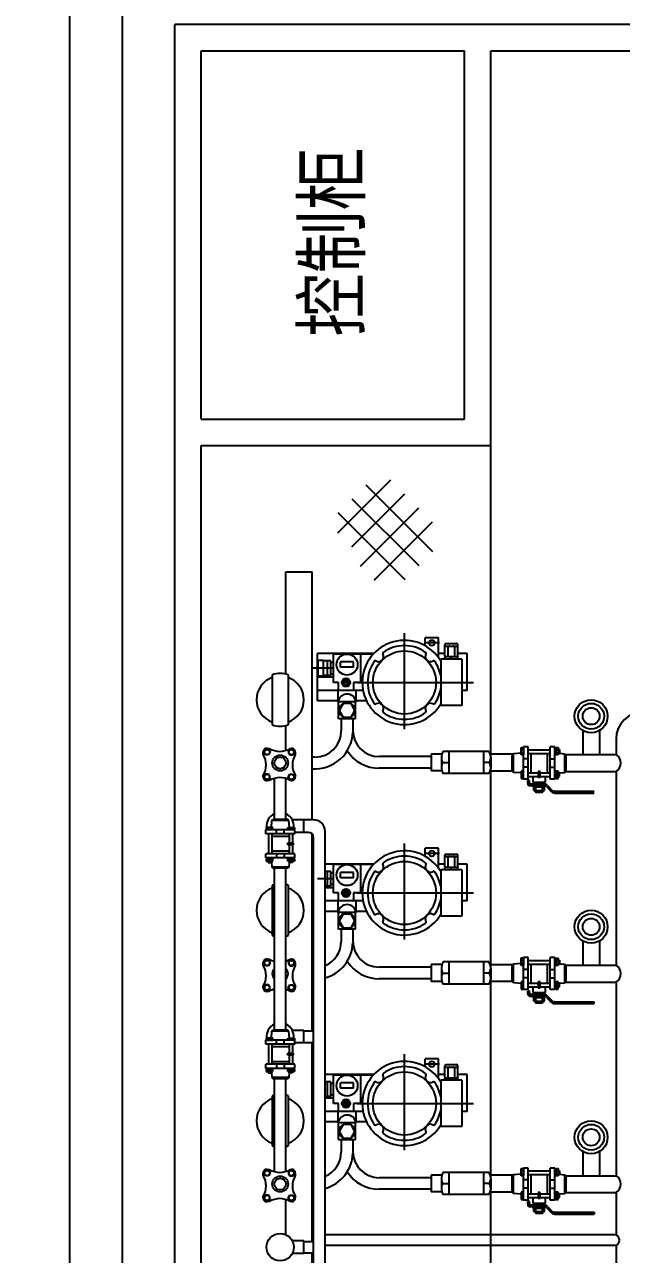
# Model space of a CAD drawing. Extents: x -93062 to 326984, y -142534 to 91021.
# Drawn here: x -14020 to -12886, y 67635 to 69972 of the extents above; entities that cross this region are included whole.
import ezdxf

# ---------------------------------------------------------------- set-up
doc = ezdxf.new("R2010")
doc.units = 0
doc.header["$LTSCALE"] = 1000
doc.header["$MEASUREMENT"] = 0
doc.layers.add('EQUIPMENT', color=8, linetype='Continuous')
doc.styles.add('st1', font='geditxt.shx', dxfattribs={"bigfont": 'hztxt1.shx'})

# ---------------------------------------------------------------- blocks, each defined once
blk = doc.blocks.new('A$C057769C0')
at = {"layer": 'EQUIPMENT', "linetype": 'Continuous'}
for p, q in [((6950, 1299.5), (6950, 9599.5)), ((9850, 9599.5), (6950, 9599.5)), ((7000, 8849.5), (7000, 9549.5)), ((7000, 9549.5), (7500, 9549.5)), ((7500, 8849.5), (7500, 9549.5)), ((7550, 5849.5), (7550, 9549.5)), ((7550, 9549.5), (9100, 9549.5)), ((7000, 8849.5), (7500, 8849.5)), ((7000, 8799.5), (7550, 8799.5)), ((7000, 5849.5), (7000, 8799.5)), ((7161, 8365.3), (7161, 8559.5)), ((7161, 8559.5), (7211, 8559.5)), ((7211, 8088.5), (7211, 8559.5)), ((7135, 8364.2), (7135, 8268.8)), ((7165, 8364.2), (7165, 8268.8)), ((7266, 8280.5), (7266, 8257.5)), ((7288, 8280.5), (7288, 8257.5)), ((7161, 8220.6), (7161, 8267.7)), ((7724.6, 8258.2), (7724.6, 8212.3)), ((7756.6, 8258.2), (7756.6, 8212.3)), ((7216, 8207.5), (7211, 8207.5)), ((7436.9, 8208.5), (7338, 8208.5)), ((7456.9, 8213.4), (7436.9, 8213.4)), ((7436.9, 8213.4), (7436.9, 8181.4)), ((7692.4, 8212.3), (7788, 8212.3)), ((7436.9, 8186.5), (7338, 8186.5)), ((7456.9, 8181.4), (7436.9, 8181.4)), ((7692.4, 8180.3), (7788, 8180.3)), ((7139, 8089.1), (7139, 8167.3)), ((7161, 8089.1), (7161, 8166.8)), ((7213.5, 8088.5), (7173.1, 8088.5)), ((7195, 8064.5), (7195, 8088.5)), ((7203.5, 8064.5), (7177.9, 8064.5)), ((7235.5, 6086.5), (7235.5, 8066.5)), ((7211, 7687.5), (7211, 8061.1)), ((7213.5, 6098.5), (7213.5, 8054.5)), ((7164.2, 7996.6), (7136.6, 7996.6)), ((7139, 7689.1), (7139, 7996.6)), ((7161, 7689.1), (7161, 7996.6)), ((7135, 7964.2), (7135, 7868.8)), ((7165, 7964.2), (7165, 7868.8)), ((7266, 7880.5), (7266, 7857.5)), ((7288, 7880.5), (7288, 7857.5)), ((7724.6, 7858.2), (7724.6, 7812.3)), ((7756.6, 7858.2), (7756.6, 7812.3)), ((7436.9, 7808.5), (7338, 7808.5)), ((7456.9, 7813.4), (7436.9, 7813.4)), ((7436.9, 7813.4), (7436.9, 7781.4)), ((7690.7, 7812.3), (7788, 7812.3)), ((7436.9, 7786.5), (7338, 7786.5)), ((7456.9, 7781.4), (7436.9, 7781.4)), ((7690.7, 7780.3), (7788, 7780.3)), ((7195, 7688.5), (7173.1, 7688.5)), ((7195, 7664.5), (7195, 7688.5)), ((7195, 7664.5), (7177.9, 7664.5)), ((7195, 7687.5), (7213.5, 7687.5)), ((7195, 7665.5), (7213.5, 7665.5)), ((7211, 7287.5), (7211, 7665.5)), ((7164.2, 7596.6), (7136.6, 7596.6)), ((7139, 7420.1), (7139, 7596.6)), ((7161, 7420.6), (7161, 7596.6)), ((7135, 7564.2), (7135, 7468.8)), ((7165, 7564.2), (7165, 7468.8)), ((7266, 7480.5), (7266, 7457.5)), ((7288, 7480.5), (7288, 7457.5)), ((7724.6, 7458.2), (7724.6, 7412.3)), ((7756.6, 7458.2), (7756.6, 7412.3)), ((7436.9, 7408.5), (7338, 7408.5)), ((7456.9, 7413.4), (7436.9, 7413.4)), ((7436.9, 7413.4), (7436.9, 7381.4)), ((7692.4, 7412.3), (7788, 7412.3)), ((7436.9, 7386.5), (7338, 7386.5)), ((7161, 7300.1), (7161, 7366.8)), ((7456.9, 7381.4), (7436.9, 7381.4)), ((7692.4, 7380.3), (7788, 7380.3)), ((7746.5, 7342.7), (7746.5, 7339.3)), ((7195, 7288.5), (7173.1, 7288.5)), ((7195, 7264.5), (7195, 7288.5)), ((7195, 7287.5), (7213.5, 7287.5)), ((7195, 7264.5), (7173.1, 7264.5)), ((7195, 7265.5), (7213.5, 7265.5)), ((7211, 6888.5), (7211, 7265.5))]:
    blk.add_line(p, q, dxfattribs=at)
at = {"layer": 'EQUIPMENT', "ltscale": 8}
for p, q in [((7259.5, 8633.8), (7360.1, 8734.3)), ((7312.6, 8725.2), (7439.6, 8598.2)), ((7286.1, 8607.3), (7386.6, 8707.8)), ((7286.1, 8698.7), (7413.1, 8571.6)), ((7259.5, 8672.2), (7386.6, 8545.1)), ((7302.3, 8570.5), (7413.1, 8681.3)), ((7328.8, 8544), (7439.6, 8654.8)), ((7607.7, 8226), (7612.2, 8226)), ((7607.7, 8212), (7607.7, 8226)), ((7612.2, 8226), (7612.2, 8212)), ((7621, 8226.9), (7612.4, 8226.9)), ((7612.4, 8165.9), (7612.4, 8226.9)), ((7621, 8165.9), (7621, 8226.9)), ((7671.7, 8226.9), (7663, 8226.9)), ((7663, 8165.9), (7663, 8226.9)), ((7671.7, 8165.9), (7671.7, 8226.9)), ((7673.8, 8225.9), (7678.3, 8225.9)), ((7673.8, 8211.9), (7673.8, 8225.9)), ((7678.3, 8225.9), (7678.3, 8211.9)), ((7456.1, 8206.1), (7456.1, 8186)), ((7471.5, 8218.6), (7458.9, 8218.6)), ((7547.1, 8218.4), (7458.9, 8218.4)), ((7470.1, 8218.6), (7470.1, 8176.6)), ((7535.9, 8218.4), (7535.9, 8176.4)), ((7592.3, 8213), (7549.2, 8213)), ((7549.9, 8206.1), (7549.9, 8186)), ((7593.3, 8214.1), (7590.9, 8211.5)), ((7590.9, 8181), (7590.9, 8211.5)), ((7607.7, 8215.3), (7593.3, 8214.1)), ((7593.3, 8178.7), (7593.3, 8214.1)), ((7612.2, 8212), (7607.7, 8212)), ((7607.9, 8221.9), (7612, 8221.9)), ((7608.1, 8216), (7611.9, 8216)), ((7612.4, 8215.6), (7612.2, 8215.6)), ((7621, 8204.4), (7612.4, 8204.4)), ((7621, 8221.5), (7663, 8221.5)), ((7621, 8214.5), (7663, 8214.5)), ((7626.5, 8178), (7626.5, 8214.5)), ((7657.5, 8178), (7657.5, 8214.5)), ((7663, 8204.4), (7671.7, 8204.4)), ((7671.7, 8215.6), (7678.3, 8215.1)), ((7671.8, 8223.7), (7673.6, 8223.7)), ((7671.8, 8213.6), (7671.8, 8223.7)), ((7673.6, 8213.6), (7671.8, 8213.6)), ((7673.6, 8223.7), (7673.6, 8213.6)), ((7678.3, 8211.9), (7673.8, 8211.9)), ((7674, 8221.6), (7678.1, 8221.6)), ((7674.2, 8215.7), (7678.1, 8215.7)), ((7678.4, 8221.8), (7680.8, 8221.8)), ((7680.8, 8214.8), (7678.4, 8214.8)), ((7680.8, 8221.8), (7680.8, 8214.8)), ((7680.8, 8214.9), (7690.7, 8214.1)), ((7690.7, 8178.7), (7690.7, 8214.1)), ((7690.7, 8214.1), (7693.2, 8211.5)), ((7693.2, 8181), (7693.2, 8211.5)), ((7458.4, 8197.4), (7470.1, 8197.4)), ((7547.7, 8197.4), (7535.9, 8197.4)), ((7590.9, 8181), (7549, 8181)), ((7593.3, 8178.7), (7590.9, 8181)), ((7607.7, 8177.5), (7593.3, 8178.7)), ((7607.7, 8180.8), (7607.7, 8166.8)), ((7612.2, 8180.8), (7607.7, 8180.8)), ((7612.2, 8166.8), (7612.2, 8180.8)), ((7621, 8188.4), (7612.4, 8188.4)), ((7644, 8180.4), (7639.8, 8180.4)), ((7639.8, 8180.4), (7639.8, 8169.5)), ((7644, 8169.5), (7644, 8180.4)), ((7663, 8188.4), (7671.7, 8188.4)), ((7673.6, 8179.2), (7671.8, 8179.2)), ((7671.8, 8179.2), (7671.8, 8169)), ((7673.6, 8169), (7673.6, 8179.2)), ((7673.8, 8180.8), (7673.8, 8166.8)), ((7678.3, 8180.8), (7673.8, 8180.8)), ((7678.3, 8166.8), (7678.3, 8180.8)), ((7680.8, 8177.9), (7690.7, 8178.7)), ((7690.7, 8178.7), (7693.2, 8181)), ((7547.1, 8176.4), (7458.9, 8176.4)), ((7607.7, 8166.8), (7612.2, 8166.8)), ((7607.9, 8170.9), (7612, 8170.9)), ((7608.1, 8176.8), (7611.9, 8176.8)), ((7612.4, 8177.1), (7612.2, 8177.1)), ((7621, 8165.9), (7612.4, 8165.9)), ((7623.6, 8163.2), (7620.2, 8163.2)), ((7620.2, 8158.1), (7620.2, 8163.2)), ((7621, 8178), (7639.8, 8178)), ((7621, 8171), (7639.8, 8171)), ((7623.6, 8158.9), (7623.6, 8163.2)), ((7651.8, 8156.4), (7626, 8156.4)), ((7630.4, 8160.3), (7630.4, 8171)), ((7630.4, 8160.3), (7653.7, 8160.3)), ((7631.6, 8156.4), (7631.6, 8160.3)), ((7639.8, 8169.5), (7644, 8169.5)), ((7644, 8178), (7663, 8178)), ((7644, 8171), (7663, 8171)), ((7652.3, 8156.4), (7652.3, 8160.3)), ((7653.7, 8160.3), (7653.7, 8171)), ((7671.7, 8165.9), (7663, 8165.9)), ((7671.7, 8177.1), (7671.8, 8177.1)), ((7671.8, 8169), (7673.6, 8169)), ((7673.8, 8166.8), (7678.3, 8166.8)), ((7674, 8171.2), (7678.1, 8171.2)), ((7674.2, 8177.1), (7678.1, 8177.1)), ((7680.8, 8178), (7678.4, 8178)), ((7678.4, 8171), (7680.8, 8171)), ((7680.8, 8171), (7680.8, 8178)), ((7653, 8153.1), (7625.2, 8153.1)), ((7630.5, 8150.9), (7630.5, 8153.1)), ((7630.5, 8150.9), (7653.4, 8150.9)), ((7631.6, 8144), (7631.6, 8150.9)), ((7631.6, 8144), (7652.3, 8144)), ((7635.1, 8141.5), (7635.1, 8144)), ((7635.1, 8141.5), (7648.9, 8141.5)), ((7635.1, 8141.5), (7636, 8140.8)), ((7635.8, 8144), (7635.8, 8150.9)), ((7636, 8140.8), (7636, 8144)), ((7636, 8140.8), (7648, 8140.8)), ((7648, 8140.8), (7648, 8144)), ((7648.9, 8141.5), (7648, 8140.8)), ((7648.2, 8144), (7648.2, 8150.9)), ((7648.9, 8141.5), (7648.9, 8144)), ((7652.3, 8144), (7652.3, 8150.9)), ((7653.4, 8150.9), (7653.4, 8153.1)), ((7656.7, 8151.4), (7664.9, 8142.3)), ((7657.9, 8153.7), (7666.4, 8144.3)), ((7671.9, 8142.7), (7670.1, 8142.7)), ((7671.9, 8139.4), (7671.3, 8139.4)), ((7671.9, 8138.5), (7671.9, 8143.5)), ((7671.9, 8142.7), (7746.5, 8142.7)), ((7671.9, 8139.3), (7746.5, 8139.3)), ((7456.1, 7806.1), (7456.1, 7786)), ((7471.5, 7818.6), (7458.9, 7818.6)), ((7547.1, 7818.4), (7458.9, 7818.4)), ((7470.1, 7818.6), (7470.1, 7776.6)), ((7535.9, 7818.4), (7535.9, 7776.4)), ((7592.3, 7813), (7549.2, 7813)), ((7549.9, 7806.1), (7549.9, 7786)), ((7593.3, 7814.1), (7590.9, 7811.5)), ((7590.9, 7781), (7590.9, 7811.5)), ((7607.7, 7815.3), (7593.3, 7814.1)), ((7593.3, 7778.7), (7593.3, 7814.1)), ((7607.7, 7826), (7612.2, 7826)), ((7607.7, 7812), (7607.7, 7826)), ((7612.2, 7812), (7607.7, 7812)), ((7607.9, 7821.9), (7612, 7821.9)), ((7608.1, 7816), (7611.9, 7816)), ((7612.2, 7826), (7612.2, 7812)), ((7612.4, 7815.6), (7612.2, 7815.6)), ((7621, 7826.9), (7612.4, 7826.9)), ((7612.4, 7765.9), (7612.4, 7826.9)), ((7621, 7765.9), (7621, 7826.9)), ((7621, 7821.5), (7663, 7821.5)), ((7621, 7814.5), (7663, 7814.5)), ((7626.5, 7778), (7626.5, 7814.5)), ((7657.5, 7778), (7657.5, 7814.5)), ((7671.7, 7826.9), (7663, 7826.9)), ((7663, 7765.9), (7663, 7826.9)), ((7671.7, 7765.9), (7671.7, 7826.9)), ((7671.7, 7815.6), (7678.3, 7815.1)), ((7671.8, 7823.7), (7673.6, 7823.7)), ((7671.8, 7813.6), (7671.8, 7823.7)), ((7673.6, 7813.6), (7671.8, 7813.6)), ((7673.6, 7823.7), (7673.6, 7813.6)), ((7673.8, 7825.9), (7678.3, 7825.9)), ((7673.8, 7811.9), (7673.8, 7825.9)), ((7678.3, 7811.9), (7673.8, 7811.9)), ((7674, 7821.6), (7678.1, 7821.6)), ((7674.2, 7815.7), (7678.1, 7815.7)), ((7678.3, 7825.9), (7678.3, 7811.9)), ((7678.4, 7821.8), (7680.8, 7821.8)), ((7680.8, 7814.8), (7678.4, 7814.8)), ((7680.8, 7821.8), (7680.8, 7814.8)), ((7680.8, 7814.9), (7690.7, 7814.1)), ((7690.7, 7778.7), (7690.7, 7814.1)), ((7690.7, 7814.1), (7693.2, 7811.5)), ((7693.2, 7781), (7693.2, 7811.5)), ((7458.4, 7797.4), (7470.1, 7797.4)), ((7547.7, 7797.4), (7535.9, 7797.4)), ((7621, 7804.4), (7612.4, 7804.4)), ((7621, 7788.4), (7612.4, 7788.4)), ((7663, 7804.4), (7671.7, 7804.4)), ((7663, 7788.4), (7671.7, 7788.4)), ((7547.1, 7776.4), (7458.9, 7776.4)), ((7590.9, 7781), (7549, 7781)), ((7593.3, 7778.7), (7590.9, 7781)), ((7607.7, 7777.5), (7593.3, 7778.7)), ((7607.7, 7780.8), (7607.7, 7766.8)), ((7612.2, 7780.8), (7607.7, 7780.8)), ((7607.7, 7766.8), (7612.2, 7766.8)), ((7607.9, 7770.9), (7612, 7770.9)), ((7608.1, 7776.8), (7611.9, 7776.8)), ((7612.2, 7766.8), (7612.2, 7780.8)), ((7612.4, 7777.1), (7612.2, 7777.1)), ((7621, 7765.9), (7612.4, 7765.9)), ((7623.6, 7763.2), (7620.2, 7763.2)), ((7620.2, 7758.1), (7620.2, 7763.2)), ((7621, 7778), (7639.8, 7778)), ((7621, 7771), (7639.8, 7771)), ((7623.6, 7758.9), (7623.6, 7763.2)), ((7630.4, 7760.3), (7630.4, 7771)), ((7630.4, 7760.3), (7653.7, 7760.3)), ((7631.6, 7756.4), (7631.6, 7760.3)), ((7644, 7780.4), (7639.8, 7780.4)), ((7639.8, 7780.4), (7639.8, 7769.5)), ((7639.8, 7769.5), (7644, 7769.5)), ((7644, 7769.5), (7644, 7780.4)), ((7644, 7778), (7663, 7778)), ((7644, 7771), (7663, 7771)), ((7652.3, 7756.4), (7652.3, 7760.3)), ((7653.7, 7760.3), (7653.7, 7771)), ((7671.7, 7765.9), (7663, 7765.9)), ((7671.7, 7777.1), (7671.8, 7777.1)), ((7673.6, 7779.2), (7671.8, 7779.2)), ((7671.8, 7779.2), (7671.8, 7769)), ((7671.8, 7769), (7673.6, 7769)), ((7673.6, 7769), (7673.6, 7779.2)), ((7673.8, 7780.8), (7673.8, 7766.8)), ((7678.3, 7780.8), (7673.8, 7780.8)), ((7673.8, 7766.8), (7678.3, 7766.8)), ((7674, 7771.2), (7678.1, 7771.2)), ((7674.2, 7777.1), (7678.1, 7777.1)), ((7678.3, 7766.8), (7678.3, 7780.8)), ((7680.8, 7778), (7678.4, 7778)), ((7678.4, 7771), (7680.8, 7771)), ((7680.8, 7777.9), (7690.7, 7778.7)), ((7680.8, 7771), (7680.8, 7778)), ((7690.7, 7778.7), (7693.2, 7781)), ((7653, 7753.1), (7625.2, 7753.1)), ((7651.8, 7756.4), (7626, 7756.4)), ((7630.5, 7750.9), (7630.5, 7753.1)), ((7630.5, 7750.9), (7653.4, 7750.9)), ((7631.6, 7744), (7631.6, 7750.9)), ((7631.6, 7744), (7652.3, 7744)), ((7635.1, 7741.5), (7635.1, 7744)), ((7635.1, 7741.5), (7648.9, 7741.5)), ((7635.1, 7741.5), (7636, 7740.8)), ((7635.8, 7744), (7635.8, 7750.9)), ((7636, 7740.8), (7636, 7744)), ((7636, 7740.8), (7648, 7740.8)), ((7648, 7740.8), (7648, 7744)), ((7648.9, 7741.5), (7648, 7740.8)), ((7648.2, 7744), (7648.2, 7750.9)), ((7648.9, 7741.5), (7648.9, 7744)), ((7652.3, 7744), (7652.3, 7750.9)), ((7653.4, 7750.9), (7653.4, 7753.1)), ((7656.7, 7751.4), (7664.9, 7742.3)), ((7657.9, 7753.7), (7666.4, 7744.3)), ((7671.9, 7742.7), (7670.1, 7742.7)), ((7671.9, 7739.4), (7671.3, 7739.4)), ((7671.9, 7738.5), (7671.9, 7743.5)), ((7671.9, 7742.7), (7746.5, 7742.7)), ((7671.9, 7739.3), (7746.5, 7739.3)), ((7471.5, 7418.6), (7458.9, 7418.6)), ((7547.1, 7418.4), (7458.9, 7418.4)), ((7470.1, 7418.6), (7470.1, 7376.6)), ((7535.9, 7418.4), (7535.9, 7376.4)), ((7592.3, 7413), (7549.2, 7413)), ((7593.3, 7414.1), (7590.9, 7411.5)), ((7590.9, 7381), (7590.9, 7411.5)), ((7607.7, 7415.3), (7593.3, 7414.1)), ((7593.3, 7378.7), (7593.3, 7414.1)), ((7607.7, 7426), (7612.2, 7426)), ((7607.7, 7412), (7607.7, 7426)), ((7612.2, 7412), (7607.7, 7412)), ((7607.9, 7421.9), (7612, 7421.9)), ((7608.1, 7416), (7611.9, 7416)), ((7612.2, 7426), (7612.2, 7412)), ((7612.4, 7415.6), (7612.2, 7415.6)), ((7621, 7426.9), (7612.4, 7426.9)), ((7612.4, 7365.9), (7612.4, 7426.9)), ((7621, 7365.9), (7621, 7426.9)), ((7621, 7421.5), (7663, 7421.5)), ((7621, 7414.5), (7663, 7414.5)), ((7626.5, 7378), (7626.5, 7414.5)), ((7657.5, 7378), (7657.5, 7414.5)), ((7671.7, 7426.9), (7663, 7426.9)), ((7663, 7365.9), (7663, 7426.9)), ((7671.7, 7365.9), (7671.7, 7426.9)), ((7671.7, 7415.6), (7678.3, 7415.1)), ((7671.8, 7423.7), (7673.6, 7423.7)), ((7671.8, 7413.6), (7671.8, 7423.7)), ((7673.6, 7413.6), (7671.8, 7413.6)), ((7673.6, 7423.7), (7673.6, 7413.6)), ((7673.8, 7425.9), (7678.3, 7425.9)), ((7673.8, 7411.9), (7673.8, 7425.9)), ((7678.3, 7411.9), (7673.8, 7411.9)), ((7674, 7421.6), (7678.1, 7421.6)), ((7674.2, 7415.7), (7678.1, 7415.7)), ((7678.3, 7425.9), (7678.3, 7411.9)), ((7678.4, 7421.8), (7680.8, 7421.8)), ((7680.8, 7414.8), (7678.4, 7414.8)), ((7680.8, 7421.8), (7680.8, 7414.8)), ((7680.8, 7414.9), (7690.7, 7414.1)), ((7690.7, 7378.7), (7690.7, 7414.1)), ((7690.7, 7414.1), (7693.2, 7411.5)), ((7693.2, 7381), (7693.2, 7411.5)), ((7456.1, 7406.1), (7456.1, 7386)), ((7458.4, 7397.4), (7470.1, 7397.4)), ((7547.7, 7397.4), (7535.9, 7397.4)), ((7549.9, 7406.1), (7549.9, 7386)), ((7621, 7404.4), (7612.4, 7404.4)), ((7621, 7388.4), (7612.4, 7388.4)), ((7663, 7404.4), (7671.7, 7404.4)), ((7663, 7388.4), (7671.7, 7388.4)), ((7547.1, 7376.4), (7458.9, 7376.4)), ((7590.9, 7381), (7549, 7381)), ((7593.3, 7378.7), (7590.9, 7381)), ((7607.7, 7377.5), (7593.3, 7378.7)), ((7607.7, 7380.8), (7607.7, 7366.8)), ((7612.2, 7380.8), (7607.7, 7380.8)), ((7607.7, 7366.8), (7612.2, 7366.8)), ((7607.9, 7370.9), (7612, 7370.9)), ((7608.1, 7376.8), (7611.9, 7376.8)), ((7612.2, 7366.8), (7612.2, 7380.8)), ((7612.4, 7377.1), (7612.2, 7377.1)), ((7621, 7365.9), (7612.4, 7365.9)), ((7623.6, 7363.2), (7620.2, 7363.2)), ((7620.2, 7358.1), (7620.2, 7363.2)), ((7621, 7378), (7639.8, 7378)), ((7621, 7371), (7639.8, 7371)), ((7623.6, 7358.9), (7623.6, 7363.2)), ((7630.4, 7360.3), (7630.4, 7371)), ((7644, 7380.4), (7639.8, 7380.4)), ((7639.8, 7380.4), (7639.8, 7369.5)), ((7639.8, 7369.5), (7644, 7369.5)), ((7644, 7369.5), (7644, 7380.4)), ((7644, 7378), (7663, 7378)), ((7644, 7371), (7663, 7371)), ((7653.7, 7360.3), (7653.7, 7371)), ((7671.7, 7365.9), (7663, 7365.9)), ((7671.7, 7377.1), (7671.8, 7377.1)), ((7673.6, 7379.2), (7671.8, 7379.2)), ((7671.8, 7379.2), (7671.8, 7369)), ((7671.8, 7369), (7673.6, 7369)), ((7673.6, 7369), (7673.6, 7379.2)), ((7673.8, 7380.8), (7673.8, 7366.8)), ((7678.3, 7380.8), (7673.8, 7380.8)), ((7673.8, 7366.8), (7678.3, 7366.8)), ((7674, 7371.2), (7678.1, 7371.2)), ((7674.2, 7377.1), (7678.1, 7377.1)), ((7678.3, 7366.8), (7678.3, 7380.8)), ((7680.8, 7378), (7678.4, 7378)), ((7678.4, 7371), (7680.8, 7371)), ((7680.8, 7377.9), (7690.7, 7378.7)), ((7680.8, 7371), (7680.8, 7378)), ((7690.7, 7378.7), (7693.2, 7381)), ((7653, 7353.1), (7625.2, 7353.1)), ((7651.8, 7356.4), (7626, 7356.4)), ((7630.4, 7360.3), (7653.7, 7360.3)), ((7630.5, 7350.9), (7630.5, 7353.1)), ((7630.5, 7350.9), (7653.4, 7350.9)), ((7631.6, 7356.4), (7631.6, 7360.3)), ((7631.6, 7344), (7631.6, 7350.9)), ((7631.6, 7344), (7652.3, 7344)), ((7635.1, 7341.5), (7635.1, 7344)), ((7635.1, 7341.5), (7648.9, 7341.5)), ((7635.1, 7341.5), (7636, 7340.8)), ((7635.8, 7344), (7635.8, 7350.9)), ((7636, 7340.8), (7636, 7344)), ((7636, 7340.8), (7648, 7340.8)), ((7648, 7340.8), (7648, 7344)), ((7648.9, 7341.5), (7648, 7340.8)), ((7648.2, 7344), (7648.2, 7350.9)), ((7648.9, 7341.5), (7648.9, 7344)), ((7652.3, 7356.4), (7652.3, 7360.3)), ((7652.3, 7344), (7652.3, 7350.9)), ((7653.4, 7350.9), (7653.4, 7353.1)), ((7656.7, 7351.4), (7664.9, 7342.3)), ((7657.9, 7353.7), (7666.4, 7344.3)), ((7671.9, 7342.7), (7670.1, 7342.7)), ((7671.9, 7339.4), (7671.3, 7339.4)), ((7671.9, 7338.5), (7671.9, 7343.5)), ((7671.9, 7342.7), (7746.5, 7342.7)), ((7671.9, 7339.3), (7746.5, 7339.3))]:
    blk.add_line(p, q, dxfattribs=at)
at = {"layer": 'EQUIPMENT', "ltscale": 10}
for p, q in [((7386, 8260.9), (7386, 8443.2)), ((7252.7, 8376.5), (7211.2, 8376.5)), ((7296, 8349.5), (7517.1, 8349.5)), ((7386, 7860.9), (7386, 8043.2)), ((7252.7, 7976.5), (7221, 7976.5)), ((7296, 7949.5), (7517.1, 7949.5)), ((7386, 7460.9), (7386, 7643.2)), ((7296, 7549.5), (7517.1, 7549.5))]:
    blk.add_line(p, q, dxfattribs=at)
at = {"layer": 'EQUIPMENT'}
for p, q in [((7452.3, 8424.5), (7424, 8424.5)), ((7425.5, 8419.1), (7425.5, 8434.5)), ((7450.5, 8434.5), (7425.5, 8434.5)), ((7450.5, 8396.8), (7450.5, 8434.5)), ((7462.5, 8399.5), (7462.5, 8420.5)), ((7462.5, 8418.5), (7487.5, 8418.5)), ((7465.5, 8423.5), (7484.5, 8423.5)), ((7468.7, 8418.5), (7468.7, 8398.5)), ((7481.2, 8418.5), (7481.2, 8398.5)), ((7487.5, 8399.5), (7487.5, 8420.5)), ((7327.9, 8404.5), (7221, 8404.5)), ((7221, 8314.5), (7221, 8404.5)), ((7222, 8361.5), (7222, 8391.5)), ((7232, 8391.5), (7222, 8391.5)), ((7232, 8361.5), (7232, 8391.5)), ((7246, 8390.5), (7232, 8390.5)), ((7240, 8362.5), (7240, 8390.5)), ((7246, 8362.5), (7246, 8390.5)), ((7327, 8403.5), (7251, 8403.5)), ((7251, 8349.5), (7251, 8403.5)), ((7303, 8349.5), (7303, 8403.5)), ((7462.5, 8404.5), (7450.5, 8404.5)), ((7495, 8393.5), (7455, 8393.5)), ((7455, 8393.5), (7455, 8305.5)), ((7462.5, 8399.5), (7463.5, 8398.5)), ((7463.5, 8398.5), (7462.5, 8397.5)), ((7462.5, 8393.5), (7462.5, 8397.5)), ((7463.5, 8398.5), (7486.5, 8398.5)), ((7475, 8393.5), (7475, 8398.5)), ((7487.5, 8399.5), (7486.5, 8398.5)), ((7486.5, 8398.5), (7487.5, 8397.5)), ((7504.9, 8404.5), (7487.5, 8404.5)), ((7487.5, 8393.5), (7487.5, 8397.5)), ((7495, 8393.5), (7495, 8305.5)), ((7504.9, 8334.5), (7504.9, 8404.5)), ((7251, 8387.5), (7246, 8387.5)), ((7264.5, 8378.5), (7264.5, 8388.5)), ((7289.5, 8388.5), (7264.5, 8388.5)), ((7289.5, 8378.5), (7264.5, 8378.5)), ((7289.5, 8378.5), (7289.5, 8388.5)), ((7251, 8359.5), (7221, 8359.5)), ((7232, 8361.5), (7222, 8361.5)), ((7246, 8362.5), (7232, 8362.5)), ((7251, 8365.5), (7246, 8365.5)), ((7261, 8349.5), (7251, 8349.5)), ((7261, 8335.5), (7261, 8349.5)), ((7280, 8350.5), (7270, 8350.5)), ((7280, 8348.5), (7270, 8348.5)), ((7303, 8349.5), (7289, 8349.5)), ((7289, 8349.5), (7289, 8335.5)), ((7306.6, 8359.5), (7303, 8359.5)), ((7307.4, 8334.5), (7221, 8334.5)), ((7260, 8312.5), (7260, 8334.5)), ((7294, 8312.5), (7294, 8334.5)), ((7504.9, 8334.5), (7495, 8334.5)), ((7260, 8314.5), (7221, 8314.5)), ((7294, 8312.5), (7260, 8312.5)), ((7261, 8280.5), (7261, 8312.5)), ((7269.5, 8309.5), (7262, 8296.5)), ((7262, 8296.5), (7269.5, 8283.5)), ((7284.5, 8309.5), (7269.5, 8309.5)), ((7292, 8296.5), (7284.5, 8309.5)), ((7284.5, 8283.5), (7292, 8296.5)), ((7293, 8280.5), (7293, 8312.5)), ((7314.1, 8314.5), (7294, 8314.5)), ((7495, 8305.5), (7455, 8305.5)), ((7293, 8280.5), (7261, 8280.5)), ((7269.5, 8283.5), (7284.5, 8283.5)), ((7788, 8241.9), (7788, 8212.3)), ((7117.7, 8212.5), (7117.7, 8217.4)), ((7119.1, 8217), (7122.1, 8222.2)), ((7122.1, 8211.9), (7119.1, 8217)), ((7122.1, 8222.2), (7128, 8222.2)), ((7128, 8211.9), (7122.1, 8211.9)), ((7124.1, 8224.2), (7129.4, 8224.2)), ((7128, 8222.2), (7131, 8217)), ((7131, 8217), (7128, 8211.9)), ((7168.4, 8222.2), (7165.4, 8217)), ((7165.4, 8217), (7168.4, 8211.9)), ((7174.3, 8222.2), (7168.4, 8222.2)), ((7168.4, 8211.9), (7174.3, 8211.9)), ((7168.8, 8224.2), (7172.3, 8224.2)), ((7177.3, 8217), (7174.3, 8222.2)), ((7174.3, 8211.9), (7177.3, 8217)), ((7178.7, 8217.4), (7178.7, 8212.5)), ((7788, 8180.3), (7788, 7812.3)), ((7117.7, 8170), (7117.7, 8173.1)), ((7122.1, 8175.5), (7119.1, 8170.3)), ((7119.1, 8170.3), (7122.1, 8165.2)), ((7128, 8175.5), (7122.1, 8175.5)), ((7122.1, 8165.2), (7128, 8165.2)), ((7129.4, 8163.2), (7124.1, 8163.2)), ((7131, 8170.3), (7128, 8175.5)), ((7128, 8165.2), (7131, 8170.3)), ((7165.4, 8170.3), (7168.4, 8175.5)), ((7168.4, 8165.2), (7165.4, 8170.3)), ((7168.4, 8175.5), (7174.3, 8175.5)), ((7174.3, 8165.2), (7168.4, 8165.2)), ((7172.3, 8163.2), (7168.8, 8163.2)), ((7174.3, 8175.5), (7177.3, 8170.3)), ((7177.3, 8170.3), (7174.3, 8165.2)), ((7178.7, 8173.1), (7178.7, 8170)), ((7133.2, 8073.9), (7134.3, 8086.9)), ((7134.3, 8086.9), (7136.6, 8089.1)), ((7166.3, 8086.9), (7134.3, 8086.9)), ((7164.2, 8089.1), (7136.6, 8089.1)), ((7166.3, 8086.9), (7164.2, 8089.1)), ((7167.4, 8073.9), (7166.3, 8086.9)), ((7122.7, 8061.9), (7122.7, 8069.7)), ((7177.9, 8069.7), (7122.7, 8069.7)), ((7177.9, 8061.9), (7122.7, 8061.9)), ((7123.5, 8073.9), (7123.5, 8069.8)), ((7136.2, 8073.9), (7123.5, 8073.9)), ((7123.5, 8069.8), (7136.2, 8069.8)), ((7127.2, 8073.8), (7127.2, 8070)), ((7127.6, 8061.9), (7127.6, 8023.9)), ((7132.6, 8073.6), (7132.6, 8070.1)), ((7132.9, 8069.7), (7132.9, 8069.8)), ((7133.9, 8061.9), (7133.9, 8023.9)), ((7136.2, 8069.8), (7136.2, 8073.9)), ((7143, 8061.9), (7143, 8069.7)), ((7157.5, 8061.9), (7157.5, 8069.7)), ((7164.4, 8069.8), (7164.4, 8073.9)), ((7164.4, 8073.9), (7177.1, 8073.9)), ((7177.1, 8069.8), (7164.4, 8069.8)), ((7167, 8061.9), (7167, 8044.9)), ((7167.7, 8069.7), (7167.7, 8069.8)), ((7168, 8073.6), (7168, 8070.1)), ((7173.3, 8061.9), (7173.3, 8044.9)), ((7173.4, 8073.8), (7173.4, 8070)), ((7177.1, 8073.9), (7177.1, 8069.8)), ((7177.9, 8061.9), (7177.9, 8069.7)), ((7167, 8056.9), (7133.9, 8056.9)), ((7164.7, 8041.1), (7164.7, 8044.9)), ((7164.7, 8044.9), (7174.6, 8044.9)), ((7174.6, 8041.1), (7164.7, 8041.1)), ((7167, 8041.1), (7167, 8023.9)), ((7173.3, 8041.1), (7173.3, 8023.9)), ((7174.6, 8044.9), (7174.6, 8041.1)), ((7122.7, 8016.1), (7122.7, 8023.9)), ((7177.9, 8023.9), (7122.7, 8023.9)), ((7177.9, 8016.1), (7122.7, 8016.1)), ((7125.6, 8015.9), (7125.6, 8014.3)), ((7134.7, 8015.9), (7125.6, 8015.9)), ((7132.9, 8016.1), (7133.4, 8010)), ((7167, 8028.9), (7133.9, 8028.9)), ((7134.7, 8014.3), (7134.7, 8015.9)), ((7143, 8023.9), (7143, 8016.1)), ((7157.5, 8023.9), (7157.5, 8016.1)), ((7165.9, 8014.3), (7165.9, 8015.9)), ((7165.9, 8015.9), (7175, 8015.9)), ((7167.7, 8016.1), (7167.7, 8015.9)), ((7175, 8015.9), (7175, 8014.3)), ((7177.9, 8016.1), (7177.9, 8023.9)), ((7452.3, 8024.5), (7424, 8024.5)), ((7425.5, 8019.1), (7425.5, 8034.5)), ((7450.5, 8034.5), (7425.5, 8034.5)), ((7450.5, 7996.8), (7450.5, 8034.5)), ((7462.5, 7999.5), (7462.5, 8020.5)), ((7462.5, 8018.5), (7487.5, 8018.5)), ((7465.5, 8023.5), (7484.5, 8023.5)), ((7468.7, 8018.5), (7468.7, 7998.5)), ((7481.2, 8018.5), (7481.2, 7998.5)), ((7487.5, 7999.5), (7487.5, 8020.5)), ((7123.6, 8014.1), (7123.6, 8010)), ((7136.2, 8014.1), (7123.6, 8014.1)), ((7123.6, 8010), (7136.2, 8010)), ((7125.6, 8014.3), (7134.7, 8014.3)), ((7127.3, 8010), (7127.3, 8007.7)), ((7127.3, 8007.7), (7133.7, 8007.7)), ((7127.5, 8013.9), (7127.5, 8010.2)), ((7132.8, 8013.7), (7132.8, 8010.3)), ((7133.6, 8007.7), (7134.3, 7998.8)), ((7133.7, 8007.7), (7133.7, 8010)), ((7134.3, 7998.8), (7136.6, 7996.6)), ((7166.3, 7998.8), (7134.3, 7998.8)), ((7136.2, 8010), (7136.2, 8014.1)), ((7166.3, 7998.8), (7164.2, 7996.6)), ((7164.4, 8010), (7164.4, 8014.1)), ((7164.4, 8014.1), (7177, 8014.1)), ((7177, 8010), (7164.4, 8010)), ((7175, 8014.3), (7165.9, 8014.3)), ((7167, 8007.7), (7166.3, 7998.8)), ((7166.9, 8007.7), (7166.9, 8010)), ((7173.2, 8007.7), (7166.9, 8007.7)), ((7167.8, 8013.7), (7167.8, 8010.3)), ((7173.1, 8013.9), (7173.1, 8010.2)), ((7173.2, 8010), (7173.2, 8007.7)), ((7177, 8014.1), (7177, 8010)), ((7327.9, 8004.5), (7235.5, 8004.5)), ((7327, 8003.5), (7251, 8003.5)), ((7251, 7949.5), (7251, 8003.5)), ((7303, 7949.5), (7303, 8003.5)), ((7462.5, 8004.5), (7450.5, 8004.5)), ((7495, 7993.5), (7455, 7993.5)), ((7455, 7993.5), (7455, 7905.5)), ((7462.5, 7999.5), (7463.5, 7998.5)), ((7463.5, 7998.5), (7462.5, 7997.5)), ((7462.5, 7993.5), (7462.5, 7997.5)), ((7463.5, 7998.5), (7486.5, 7998.5)), ((7475, 7993.5), (7475, 7998.5)), ((7487.5, 7999.5), (7486.5, 7998.5)), ((7486.5, 7998.5), (7487.5, 7997.5)), ((7504.9, 8004.5), (7487.5, 8004.5)), ((7487.5, 7993.5), (7487.5, 7997.5)), ((7495, 7993.5), (7495, 7905.5)), ((7504.9, 7934.5), (7504.9, 8004.5)), ((7246, 7990.5), (7235.5, 7990.5)), ((7240, 7962.5), (7240, 7990.5)), ((7246, 7962.5), (7246, 7990.5)), ((7251, 7987.5), (7246, 7987.5)), ((7264.5, 7978.5), (7264.5, 7988.5)), ((7289.5, 7988.5), (7264.5, 7988.5)), ((7289.5, 7978.5), (7264.5, 7978.5)), ((7289.5, 7978.5), (7289.5, 7988.5)), ((7246, 7962.5), (7235.5, 7962.5)), ((7251, 7959.5), (7235.5, 7959.5)), ((7251, 7965.5), (7246, 7965.5)), ((7261, 7949.5), (7251, 7949.5)), ((7261, 7935.5), (7261, 7949.5)), ((7280, 7950.5), (7270, 7950.5)), ((7280, 7948.5), (7270, 7948.5)), ((7303, 7949.5), (7289, 7949.5)), ((7289, 7949.5), (7289, 7935.5)), ((7306.6, 7959.5), (7303, 7959.5)), ((7307.4, 7934.5), (7235.5, 7934.5)), ((7260, 7912.5), (7260, 7934.5)), ((7294, 7912.5), (7294, 7934.5)), ((7504.9, 7934.5), (7495, 7934.5)), ((7260, 7914.5), (7235.5, 7914.5)), ((7294, 7912.5), (7260, 7912.5)), ((7261, 7880.5), (7261, 7912.5)), ((7269.5, 7909.5), (7262, 7896.5)), ((7284.5, 7909.5), (7269.5, 7909.5)), ((7292, 7896.5), (7284.5, 7909.5)), ((7293, 7880.5), (7293, 7912.5)), ((7314.1, 7914.5), (7294, 7914.5)), ((7495, 7905.5), (7455, 7905.5)), ((7293, 7880.5), (7261, 7880.5)), ((7262, 7896.5), (7269.5, 7883.5)), ((7269.5, 7883.5), (7284.5, 7883.5)), ((7284.5, 7883.5), (7292, 7896.5)), ((7117.7, 7811.9), (7117.7, 7816.8)), ((7119.1, 7816.5), (7122.1, 7821.6)), ((7122.1, 7811.3), (7119.1, 7816.5)), ((7122.1, 7821.6), (7128, 7821.6)), ((7128, 7811.3), (7122.1, 7811.3)), ((7124.1, 7823.6), (7129.4, 7823.6)), ((7128, 7821.6), (7131, 7816.5)), ((7131, 7816.5), (7128, 7811.3)), ((7168.4, 7821.6), (7165.4, 7816.5)), ((7165.4, 7816.5), (7168.4, 7811.3)), ((7174.3, 7821.6), (7168.4, 7821.6)), ((7168.4, 7811.3), (7174.3, 7811.3)), ((7168.8, 7823.6), (7172.3, 7823.6)), ((7177.3, 7816.5), (7174.3, 7821.6)), ((7174.3, 7811.3), (7177.3, 7816.5)), ((7178.7, 7816.8), (7178.7, 7811.9)), ((7117.7, 7769.4), (7117.7, 7772.5)), ((7122.1, 7774.9), (7119.1, 7769.8)), ((7119.1, 7769.8), (7122.1, 7764.6)), ((7128, 7774.9), (7122.1, 7774.9)), ((7122.1, 7764.6), (7128, 7764.6)), ((7129.4, 7762.6), (7124.1, 7762.6)), ((7131, 7769.8), (7128, 7774.9)), ((7128, 7764.6), (7131, 7769.8)), ((7165.4, 7769.8), (7168.4, 7774.9)), ((7168.4, 7764.6), (7165.4, 7769.8)), ((7168.4, 7774.9), (7174.3, 7774.9)), ((7174.3, 7764.6), (7168.4, 7764.6)), ((7172.3, 7762.6), (7168.8, 7762.6)), ((7174.3, 7774.9), (7177.3, 7769.8)), ((7177.3, 7769.8), (7174.3, 7764.6)), ((7178.7, 7772.5), (7178.7, 7769.4)), ((7788, 7780.3), (7788, 7412.3)), ((7746.5, 7739.3), (7746.5, 7742.7)), ((7134.3, 7686.9), (7136.6, 7689.1)), ((7164.2, 7689.1), (7136.6, 7689.1)), ((7166.3, 7686.9), (7164.2, 7689.1)), ((7122.7, 7661.9), (7122.7, 7669.7)), ((7177.9, 7669.7), (7122.7, 7669.7)), ((7123.5, 7673.9), (7123.5, 7669.8)), ((7136.2, 7673.9), (7123.5, 7673.9)), ((7123.5, 7669.8), (7136.2, 7669.8)), ((7127.2, 7673.8), (7127.2, 7670)), ((7132.6, 7673.6), (7132.6, 7670.1)), ((7132.9, 7669.7), (7132.9, 7669.8)), ((7133.2, 7673.9), (7134.3, 7686.9)), ((7166.3, 7686.9), (7134.3, 7686.9)), ((7136.2, 7669.8), (7136.2, 7673.9)), ((7143, 7661.9), (7143, 7669.7)), ((7157.5, 7661.9), (7157.5, 7669.7)), ((7164.4, 7669.8), (7164.4, 7673.9)), ((7164.4, 7673.9), (7177.1, 7673.9)), ((7177.1, 7669.8), (7164.4, 7669.8)), ((7167.4, 7673.9), (7166.3, 7686.9)), ((7167.7, 7669.7), (7167.7, 7669.8)), ((7168, 7673.6), (7168, 7670.1)), ((7173.4, 7673.8), (7173.4, 7670)), ((7177.1, 7673.9), (7177.1, 7669.8)), ((7177.9, 7661.9), (7177.9, 7669.7)), ((7177.9, 7661.9), (7122.7, 7661.9)), ((7127.6, 7661.9), (7127.6, 7623.9)), ((7133.9, 7661.9), (7133.9, 7623.9)), ((7167, 7656.9), (7133.9, 7656.9)), ((7164.7, 7641.1), (7164.7, 7644.9)), ((7164.7, 7644.9), (7174.6, 7644.9)), ((7167, 7661.9), (7167, 7644.9)), ((7173.3, 7661.9), (7173.3, 7644.9)), ((7174.6, 7644.9), (7174.6, 7641.1)), ((7122.7, 7616.1), (7122.7, 7623.9)), ((7177.9, 7623.9), (7122.7, 7623.9)), ((7167, 7628.9), (7133.9, 7628.9)), ((7143, 7623.9), (7143, 7616.1)), ((7157.5, 7623.9), (7157.5, 7616.1)), ((7174.6, 7641.1), (7164.7, 7641.1)), ((7167, 7641.1), (7167, 7623.9)), ((7173.3, 7641.1), (7173.3, 7623.9)), ((7177.9, 7616.1), (7177.9, 7623.9)), ((7452.3, 7624.5), (7424, 7624.5)), ((7425.5, 7619.1), (7425.5, 7634.5)), ((7450.5, 7634.5), (7425.5, 7634.5)), ((7450.5, 7596.8), (7450.5, 7634.5)), ((7462.5, 7599.5), (7462.5, 7620.5)), ((7462.5, 7618.5), (7487.5, 7618.5)), ((7465.5, 7623.5), (7484.5, 7623.5)), ((7468.7, 7618.5), (7468.7, 7598.5)), ((7481.2, 7618.5), (7481.2, 7598.5)), ((7487.5, 7599.5), (7487.5, 7620.5)), ((7177.9, 7616.1), (7122.7, 7616.1)), ((7123.6, 7614.1), (7123.6, 7610)), ((7136.2, 7614.1), (7123.6, 7614.1)), ((7123.6, 7610), (7136.2, 7610)), ((7125.6, 7615.9), (7125.6, 7614.3)), ((7134.7, 7615.9), (7125.6, 7615.9)), ((7125.6, 7614.3), (7134.7, 7614.3)), ((7127.3, 7610), (7127.3, 7607.7)), ((7127.3, 7607.7), (7133.7, 7607.7)), ((7127.5, 7613.9), (7127.5, 7610.2)), ((7132.8, 7613.7), (7132.8, 7610.3)), ((7132.9, 7616.1), (7133.4, 7610)), ((7133.6, 7607.7), (7134.3, 7598.8)), ((7133.7, 7607.7), (7133.7, 7610)), ((7134.3, 7598.8), (7136.6, 7596.6)), ((7166.3, 7598.8), (7134.3, 7598.8)), ((7134.7, 7614.3), (7134.7, 7615.9)), ((7136.2, 7610), (7136.2, 7614.1)), ((7166.3, 7598.8), (7164.2, 7596.6)), ((7164.4, 7610), (7164.4, 7614.1)), ((7164.4, 7614.1), (7177, 7614.1)), ((7177, 7610), (7164.4, 7610)), ((7165.9, 7614.3), (7165.9, 7615.9)), ((7165.9, 7615.9), (7175, 7615.9)), ((7175, 7614.3), (7165.9, 7614.3)), ((7167, 7607.7), (7166.3, 7598.8)), ((7166.9, 7607.7), (7166.9, 7610)), ((7173.2, 7607.7), (7166.9, 7607.7)), ((7167.7, 7616.1), (7167.7, 7615.9)), ((7167.8, 7613.7), (7167.8, 7610.3)), ((7173.1, 7613.9), (7173.1, 7610.2)), ((7173.2, 7610), (7173.2, 7607.7)), ((7175, 7615.9), (7175, 7614.3)), ((7177, 7614.1), (7177, 7610)), ((7327.9, 7604.5), (7235.5, 7604.5)), ((7327, 7603.5), (7251, 7603.5)), ((7251, 7549.5), (7251, 7603.5)), ((7303, 7549.5), (7303, 7603.5)), ((7462.5, 7604.5), (7450.5, 7604.5)), ((7462.5, 7599.5), (7463.5, 7598.5)), ((7463.5, 7598.5), (7462.5, 7597.5)), ((7462.5, 7593.5), (7462.5, 7597.5)), ((7463.5, 7598.5), (7486.5, 7598.5)), ((7475, 7593.5), (7475, 7598.5)), ((7487.5, 7599.5), (7486.5, 7598.5)), ((7486.5, 7598.5), (7487.5, 7597.5)), ((7504.9, 7604.5), (7487.5, 7604.5)), ((7487.5, 7593.5), (7487.5, 7597.5)), ((7504.9, 7534.5), (7504.9, 7604.5)), ((7246, 7590.5), (7235.5, 7590.5)), ((7240, 7562.5), (7240, 7590.5)), ((7246, 7562.5), (7246, 7590.5)), ((7251, 7587.5), (7246, 7587.5)), ((7264.5, 7578.5), (7264.5, 7588.5)), ((7289.5, 7588.5), (7264.5, 7588.5)), ((7289.5, 7578.5), (7264.5, 7578.5)), ((7289.5, 7578.5), (7289.5, 7588.5)), ((7495, 7593.5), (7455, 7593.5)), ((7455, 7593.5), (7455, 7505.5)), ((7495, 7593.5), (7495, 7505.5)), ((7246, 7562.5), (7235.5, 7562.5)), ((7251, 7559.5), (7235.5, 7559.5)), ((7251, 7565.5), (7246, 7565.5)), ((7261, 7549.5), (7251, 7549.5)), ((7261, 7535.5), (7261, 7549.5)), ((7280, 7550.5), (7270, 7550.5)), ((7280, 7548.5), (7270, 7548.5)), ((7303, 7549.5), (7289, 7549.5)), ((7289, 7549.5), (7289, 7535.5)), ((7306.6, 7559.5), (7303, 7559.5)), ((7307.4, 7534.5), (7235.5, 7534.5)), ((7260, 7512.5), (7260, 7534.5)), ((7294, 7512.5), (7294, 7534.5)), ((7504.9, 7534.5), (7495, 7534.5)), ((7260, 7514.5), (7235.5, 7514.5)), ((7294, 7512.5), (7260, 7512.5)), ((7261, 7480.5), (7261, 7512.5)), ((7269.5, 7509.5), (7262, 7496.5)), ((7284.5, 7509.5), (7269.5, 7509.5)), ((7292, 7496.5), (7284.5, 7509.5)), ((7293, 7480.5), (7293, 7512.5)), ((7314.1, 7514.5), (7294, 7514.5)), ((7495, 7505.5), (7455, 7505.5)), ((7293, 7480.5), (7261, 7480.5)), ((7262, 7496.5), (7269.5, 7483.5)), ((7269.5, 7483.5), (7284.5, 7483.5)), ((7284.5, 7483.5), (7292, 7496.5)), ((7117.7, 7412.5), (7117.7, 7417.4)), ((7119.1, 7417), (7122.1, 7422.2)), ((7122.1, 7411.9), (7119.1, 7417)), ((7122.1, 7422.2), (7128, 7422.2)), ((7128, 7411.9), (7122.1, 7411.9)), ((7124.1, 7424.2), (7129.4, 7424.2)), ((7128, 7422.2), (7131, 7417)), ((7131, 7417), (7128, 7411.9)), ((7168.4, 7422.2), (7165.4, 7417)), ((7165.4, 7417), (7168.4, 7411.9)), ((7174.3, 7422.2), (7168.4, 7422.2)), ((7168.4, 7411.9), (7174.3, 7411.9)), ((7168.8, 7424.2), (7172.3, 7424.2)), ((7177.3, 7417), (7174.3, 7422.2)), ((7174.3, 7411.9), (7177.3, 7417)), ((7178.7, 7417.4), (7178.7, 7412.5)), ((7117.7, 7370), (7117.7, 7373.1)), ((7122.1, 7375.5), (7119.1, 7370.3)), ((7119.1, 7370.3), (7122.1, 7365.2)), ((7128, 7375.5), (7122.1, 7375.5)), ((7122.1, 7365.2), (7128, 7365.2)), ((7129.4, 7363.2), (7124.1, 7363.2)), ((7131, 7370.3), (7128, 7375.5)), ((7128, 7365.2), (7131, 7370.3)), ((7165.4, 7370.3), (7168.4, 7375.5)), ((7168.4, 7365.2), (7165.4, 7370.3)), ((7168.4, 7375.5), (7174.3, 7375.5)), ((7174.3, 7365.2), (7168.4, 7365.2)), ((7172.3, 7363.2), (7168.8, 7363.2)), ((7174.3, 7375.5), (7177.3, 7370.3)), ((7177.3, 7370.3), (7174.3, 7365.2)), ((7178.7, 7373.1), (7178.7, 7370)), ((7788, 7380.3), (7788, 7299.9)), ((7788, 7299.9), (7235.5, 7299.9)), ((7788, 7279.9), (7235.5, 7279.9)), ((7788, 7279.9), (7788, 7012.3))]:
    blk.add_line(p, q, dxfattribs=at)
at = {"layer": 'EQUIPMENT', "ltscale": 0.5}
blk.add_lwpolyline([(6850, 500), (9950, 500), (9950, 15399.5), (6850, 15399.5), (6850, 500)], dxfattribs=at)
at = {"layer": 'EQUIPMENT'}
for centre, radius in [((7438.1, 8424.5), 5.5), ((7277, 8383.5), 20), ((7386, 8349.5), 60), ((7275, 8349.5), 8), ((7275, 8349.5), 5), ((7277, 8296.5), 15), ((7125.1, 8217), 4.94), ((7171.3, 8217), 4.94), ((7125.1, 8170.3), 4.94), ((7171.3, 8170.3), 4.94), ((7438.1, 8024.5), 5.5), ((7277, 7983.5), 20), ((7386, 7949.5), 60), ((7275, 7949.5), 8), ((7275, 7949.5), 5), ((7277, 7896.5), 15), ((7125.1, 7816.5), 4.94), ((7171.3, 7816.5), 4.94), ((7125.1, 7769.8), 4.94), ((7171.3, 7769.8), 4.94), ((7438.1, 7624.5), 5.5), ((7277, 7583.5), 20), ((7386, 7549.5), 60), ((7275, 7549.5), 8), ((7275, 7549.5), 5), ((7277, 7496.5), 15), ((7125.1, 7417), 4.94), ((7171.3, 7417), 4.94), ((7125.1, 7370.3), 4.94), ((7171.3, 7370.3), 4.94)]:
    blk.add_circle(centre, radius, dxfattribs=at)
at = {"layer": 'EQUIPMENT', "linetype": 'Continuous'}
for centre, radius in [((7740.6, 8285.3), 31.4), ((7740.6, 8285.3), 24.5), ((7740.6, 8285.3), 16), ((7150, 8196.5), 15), ((7150, 8196.5), 11), ((7740.6, 7885.3), 31.4), ((7740.6, 7885.3), 24.5), ((7740.6, 7885.3), 16), ((7740.6, 7485.3), 31.4), ((7740.6, 7485.3), 24.5), ((7740.6, 7485.3), 16), ((7150, 7396.5), 15), ((7150, 7396.5), 11), ((7150, 7276.5), 26)]:
    blk.add_circle(centre, radius, dxfattribs=at)
at = {"layer": 'EQUIPMENT'}
for centre, radius, start, end in [((7386, 8349.5), 80, 30.4015, 329.5985), ((7386, 8349.5), 70, 54.8382, 125.1618), ((7465.5, 8420.5), 3, 90, 180), ((7484.5, 8420.5), 3, 0, 90), ((7386, 8349.5), 70, 144.8382, 215.1618), ((7330.4, 8388.7), 2, 59.4775, 144.8382), ((7336.5, 8399), 10, 239.4775, 30.5225), ((7346.8, 8405.1), 2, 125.1618, 210.5225), ((7435.5, 8399), 10, 149.4775, 300.5225), ((7425.2, 8405.1), 2, 329.4775, 54.8382), ((7441.6, 8388.7), 2, 35.1618, 120.5225), ((7386, 8349.5), 70, 9.6963, 35.1618), ((7277, 8310.4), 17.1, 7.1527, 172.8473), ((7262, 8335.5), 1, 180, 270), ((7288, 8335.5), 1, 270, 0), ((7386, 8349.5), 70, 324.8382, 350.3037), ((7330.4, 8310.4), 2, 215.1618, 300.5225), ((7336.5, 8300), 10, 329.4775, 120.5225), ((7435.5, 8300), 10, 59.4775, 210.5225), ((7441.6, 8310.4), 2, 239.4775, 324.8382), ((7346.8, 8293.9), 2, 149.4775, 234.8382), ((7386, 8349.5), 70, 234.8382, 305.1618), ((7425.2, 8293.9), 2, 305.1618, 30.5225), ((7085, 8192.8), 38.2, 328.6025, 31.1226), ((7124.5, 8217.4), 6.84, 86.2396, 179.5652), ((7149.1, 8256.8), 38.2, 238.8774, 301.3975), ((7171.9, 8217.4), 6.84, 0.4348, 93.7604), ((7211.4, 8192.8), 38.2, 148.8774, 211.3975), ((7124.5, 8170), 6.84, 180.4348, 273.7604), ((7149.2, 8130.5), 38.2, 58.8774, 121.3975), ((7149.1, 8130.5), 38.2, 113.87, 121.1226), ((7149.1, 8130.5), 38.2, 58.8774, 62.6489), ((7171.9, 8170), 6.84, 266.2396, 359.5652), ((7386, 7949.5), 80, 30.4015, 329.5985), ((7386, 7949.5), 70, 54.8382, 125.1618), ((7465.5, 8020.5), 3, 90, 180), ((7484.5, 8020.5), 3, 0, 90), ((7336.5, 7999), 10, 239.4775, 30.5225), ((7346.8, 8005.1), 2, 125.1618, 210.5225), ((7435.5, 7999), 10, 149.4775, 300.5225), ((7425.2, 8005.1), 2, 329.4775, 54.8382), ((7386, 7949.5), 70, 144.8382, 215.1618), ((7330.4, 7988.7), 2, 59.4775, 144.8382), ((7441.6, 7988.7), 2, 35.1618, 120.5225), ((7386, 7949.5), 70, 9.6963, 35.1618), ((7277, 7910.4), 17.1, 7.1527, 172.8473), ((7262, 7935.5), 1, 180, 270), ((7288, 7935.5), 1, 270, 0), ((7386, 7949.5), 70, 324.8382, 350.3037), ((7330.4, 7910.4), 2, 215.1618, 300.5225), ((7336.5, 7900), 10, 329.4775, 120.5225), ((7435.5, 7900), 10, 59.4775, 210.5225), ((7441.6, 7910.4), 2, 239.4775, 324.8382), ((7346.8, 7893.9), 2, 149.4775, 234.8382), ((7386, 7949.5), 70, 234.8382, 305.1618), ((7425.2, 7893.9), 2, 305.1618, 30.5225), ((7085, 7792.2), 38.2, 328.6025, 31.1226), ((7124.5, 7816.8), 6.84, 86.2396, 179.5652), ((7149.1, 7856.3), 38.2, 238.8774, 254.6546), ((7149.1, 7856.3), 38.2, 288.1795, 301.3975), ((7171.9, 7816.8), 6.84, 0.4348, 93.7604), ((7211.4, 7792.2), 38.2, 148.8774, 211.3975), ((7124.5, 7769.4), 6.84, 180.4348, 273.7604), ((7149.2, 7730), 38.2, 105.5545, 121.3975), ((7149.1, 7730), 38.2, 113.87, 121.1226), ((7149.2, 7730), 38.2, 58.8774, 72.0325), ((7149.1, 7730), 38.2, 58.8774, 62.6489), ((7171.9, 7769.4), 6.84, 266.2396, 359.5652), ((7386, 7549.5), 80, 30.4015, 329.5985), ((7386, 7549.5), 70, 54.8382, 125.1618), ((7465.5, 7620.5), 3, 90, 180), ((7484.5, 7620.5), 3, 0, 90), ((7336.5, 7599), 10, 239.4775, 30.5225), ((7346.8, 7605.1), 2, 125.1618, 210.5225), ((7435.5, 7599), 10, 149.4775, 300.5225), ((7425.2, 7605.1), 2, 329.4775, 54.8382), ((7386, 7549.5), 70, 144.8382, 215.1618), ((7330.4, 7588.7), 2, 59.4775, 144.8382), ((7441.6, 7588.7), 2, 35.1618, 120.5225), ((7386, 7549.5), 70, 9.6963, 35.1618), ((7277, 7510.4), 17.1, 7.1527, 172.8473), ((7262, 7535.5), 1, 180, 270), ((7288, 7535.5), 1, 270, 0), ((7386, 7549.5), 70, 324.8382, 350.3037), ((7330.4, 7510.4), 2, 215.1618, 300.5225), ((7336.5, 7500), 10, 329.4775, 120.5225), ((7435.5, 7500), 10, 59.4775, 210.5225), ((7441.6, 7510.4), 2, 239.4775, 324.8382), ((7346.8, 7493.9), 2, 149.4775, 234.8382), ((7386, 7549.5), 70, 234.8382, 305.1618), ((7425.2, 7493.9), 2, 305.1618, 30.5225), ((7085, 7392.8), 38.2, 328.6025, 31.1226), ((7124.5, 7417.4), 6.84, 86.2396, 179.5652), ((7149.1, 7456.8), 38.2, 238.8774, 301.3975), ((7171.9, 7417.4), 6.84, 0.4348, 93.7604), ((7211.4, 7392.8), 38.2, 148.8774, 211.3975), ((7124.5, 7370), 6.84, 180.4348, 273.7604), ((7149.2, 7330.5), 38.2, 58.8774, 121.3975), ((7149.1, 7330.5), 38.2, 113.87, 121.1226), ((7149.1, 7330.5), 38.2, 58.8774, 62.6489), ((7171.9, 7370), 6.84, 266.2396, 359.5652), ((7783, 7289.9), 11.2, 296.5459, 63.4541)]:
    blk.add_arc(centre, radius, start, end, dxfattribs=at)
at = {"layer": 'EQUIPMENT', "linetype": 'Continuous'}
for centre, radius, start, end in [((7150, 8316.5), 50, 72.5424, 107.4576), ((7150, 8316.5), 45, 109.4712, 250.5288), ((7150, 8316.5), 45, 289.4712, 70.5288), ((7840, 8241.9), 52, 90, 180), ((7150, 8316.5), 50, 252.5424, 287.4576), ((7216, 8257.5), 72, 266.0179, 357.9074), ((7216, 8257.5), 50, 270, 0), ((7338, 8258.5), 50, 180, 270), ((7338, 8258.5), 72, 212.5557, 270), ((7779, 8196.3), 18.3, 299.3154, 60.6846), ((7150, 8076.5), 26, 115.029, 185.7571), ((7150, 8076.5), 26, 354.2429, 64.971), ((7213.5, 8066.5), 22, 0, 90), ((7203.5, 8054.5), 10, 0, 90), ((7150, 7916.5), 45, 109.4712, 250.5288), ((7150, 7916.5), 50, 102.709, 107.4576), ((7150, 7916.5), 50, 72.5424, 77.291), ((7150, 7916.5), 45, 289.4712, 70.5288), ((7150, 7916.5), 50, 252.5424, 257.291), ((7150, 7916.5), 50, 282.709, 287.4576), ((7216, 7857.5), 50, 292.9186, 0), ((7216, 7857.5), 72, 285.69, 357.9074), ((7338, 7858.5), 50, 180, 270), ((7150, 7796), 15, 137.1666, 222.8334), ((7150, 7796), 15, 317.1666, 42.8334), ((7338, 7858.5), 72, 212.5557, 270), ((7779, 7796.3), 18.3, 299.3154, 60.6846), ((7150, 7676.5), 26, 115.029, 185.7571), ((7150, 7676.5), 26, 354.2429, 64.971), ((7150, 7516.5), 45, 109.4712, 250.5288), ((7150, 7516.5), 50, 102.709, 107.4576), ((7150, 7516.5), 50, 72.5424, 77.291), ((7150, 7516.5), 45, 289.4712, 70.5288), ((7150, 7516.5), 50, 252.5424, 257.291), ((7150, 7516.5), 50, 282.709, 287.4576), ((7216, 7457.5), 50, 292.9186, 0), ((7216, 7457.5), 72, 285.69, 357.9074), ((7338, 7458.5), 50, 180, 270), ((7338, 7458.5), 72, 212.5557, 270), ((7779, 7396.3), 18.3, 299.3154, 60.6846)]:
    blk.add_arc(centre, radius, start, end, dxfattribs=at)
at = {"layer": 'EQUIPMENT', "ltscale": 8}
for centre, radius, start, end in [((7479.2, 8207.3), 23, 151.3209, 205.5456), ((7526.9, 8207.3), 23, 334.4544, 28.6791), ((7479.2, 8187.5), 23, 154.4544, 208.6791), ((7526.9, 8187.5), 23, 331.3209, 25.5456), ((7625.2, 8158.1), 4.97, 180, 270), ((7626, 8158.9), 2.49, 180, 270), ((7651.8, 8148.1), 8.29, 42.0953, 90), ((7653, 8148.1), 4.97, 42.0953, 90), ((7671.3, 8147.7), 8.29, 222.0953, 270), ((7670.1, 8147.7), 4.97, 222.0953, 270), ((7479.2, 7807.3), 23, 151.3209, 205.5456), ((7526.9, 7807.3), 23, 334.4544, 28.6791), ((7479.2, 7787.5), 23, 154.4544, 208.6791), ((7526.9, 7787.5), 23, 331.3209, 25.5456), ((7625.2, 7758.1), 4.97, 180, 270), ((7626, 7758.9), 2.49, 180, 270), ((7651.8, 7748.1), 8.29, 42.0953, 90), ((7653, 7748.1), 4.97, 42.0953, 90), ((7671.3, 7747.7), 8.29, 222.0953, 270), ((7670.1, 7747.7), 4.97, 222.0953, 270), ((7479.2, 7407.3), 23, 151.3209, 205.5456), ((7526.9, 7407.3), 23, 334.4544, 28.6791), ((7479.2, 7387.5), 23, 154.4544, 208.6791), ((7526.9, 7387.5), 23, 331.3209, 25.5456), ((7625.2, 7358.1), 4.97, 180, 270), ((7626, 7358.9), 2.49, 180, 270), ((7651.8, 7348.1), 8.29, 42.0953, 90), ((7653, 7348.1), 4.97, 42.0953, 90), ((7671.3, 7347.7), 8.29, 222.0953, 270), ((7670.1, 7347.7), 4.97, 222.0953, 270)]:
    blk.add_arc(centre, radius, start, end, dxfattribs=at)
at = {"layer": 'EQUIPMENT'}
for p in [(7470.8, 8418.5), (7479.2, 8418.5), (7470.8, 8018.5), (7479.2, 8018.5), (7470.8, 7618.5), (7479.2, 7618.5)]:
    blk.add_point(p, dxfattribs=at)
at = {"layer": 'EQUIPMENT', "style": 'st1'}
blk.add_text('控制柜', height=120, rotation=90, dxfattribs=at).set_placement((7311.6, 9006.6))

msp = doc.modelspace()

# ---------------------------------------------------------------- linework, layer by layer
at = {"layer": 'EQUIPMENT', "color": 251}
msp.add_lwpolyline([(-11284.3, 60872.1), (-11134.3, 60872.1), (-11134.3, 60622.1), (-14084.3, 60622.1), (-14084.3, 75871.6), (-18784.7, 75871.6), (-18784.7, 75222.1), (-20134.3, 75222.1), (-20134.3, 76172.1), (-19984.3, 76172.1), (-19984.3, 75372.1), (-18934.7, 75372.1), (-18934.7, 76172.1), (-18784.7, 76172.1), (-18784.7, 76021.6), (-11134.3, 76021.6), (-11134.3, 75771.6), (-11284.3, 75771.6), (-11284.3, 75871.6), (-13934.3, 75871.6), (-13934.3, 60772.1), (-11284.3, 60772.1), (-11284.3, 60872.1)], dxfattribs=at)

# ---------------------------------------------------------------- block references
at = {"layer": 'EQUIPMENT'}
msp.add_blockref('A$C057769C0', (-20684.3, 60372.1), dxfattribs=at)

doc.saveas('drawing.dxf')
